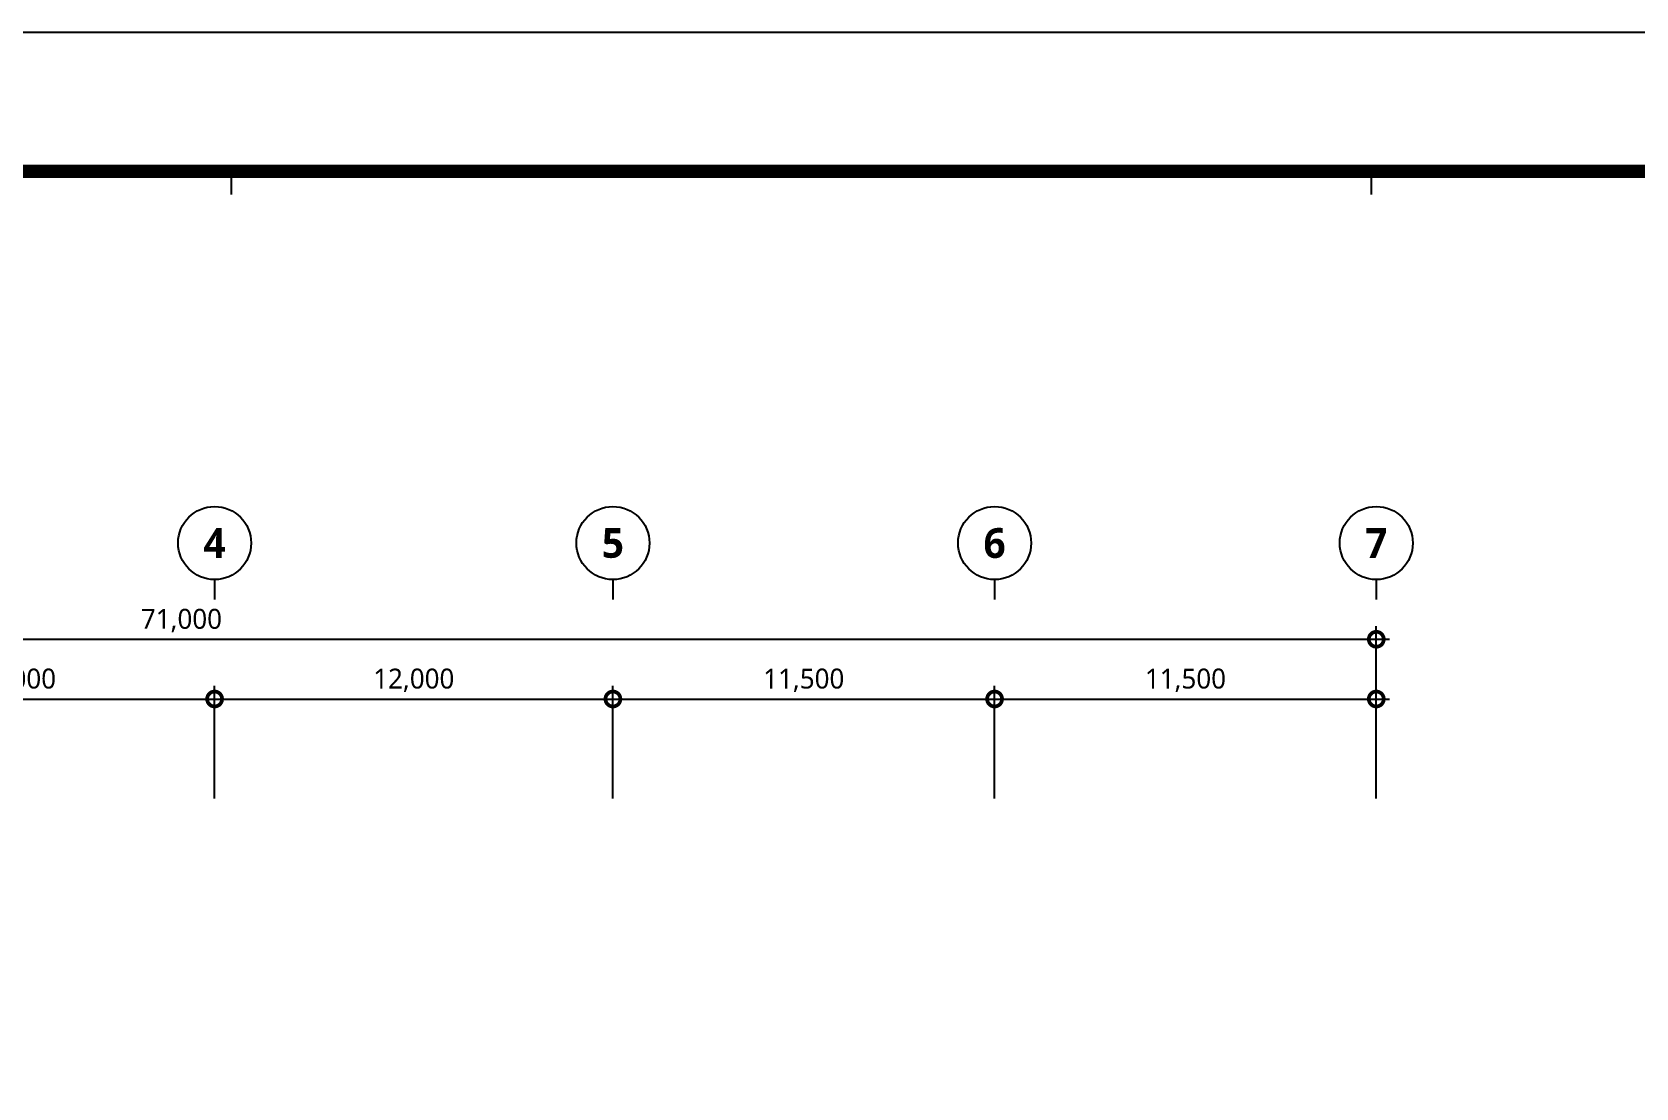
# Model space of a CAD drawing. Header units: millimetres. Extents: x -168200 to 504600, y -244718 to -125918.
# Drawn here: x -96200 to -47878, y -157739 to -125918 of the extents above; entities that cross this region are included whole.
import ezdxf
from ezdxf.enums import TextEntityAlignment as Align

# ---------------------------------------------------------------- set-up
doc = ezdxf.new("R2010")
doc.units = ezdxf.units.MM
doc.layers.get('Defpoints').update_dxf_attribs({"color": 167})
for name, color, linetype in [('arch', 8, 'Continuous'), ('SYM-BUB', 3, 'Continuous'), ('XR-FORM-EE$0$XR-SHEET-SHT', 5, 'Continuous')]:
    doc.layers.add(name, color=color, linetype=linetype)
doc.layers.add('XR-FORM-EE$0$XR-SHEET-TEMP', color=171, linetype='Continuous', plot=False)
doc.styles.add('$0$스타일1', font='malgun.ttf')
doc.styles.add('스타일1', font='malgun.ttf')
doc.styles.add('스타일2', font='malgunbd.ttf')
doc.dimstyles.new('CJA', dxfattribs={"dimscale": 300, "dimtxt": 2.7, "dimasz": 1, "dimexe": 2, "dimexo": 3, "dimgap": 1, "dimtad": 1, "dimdec": 0, "dimzin": 1, "dimdsep": 46, "dimlunit": 6, "dimtxsty": '$0$스타일1', "dimblk": 'CJDOT', "dimcen": 0.09, "dimdle": 1, "dimclrd": 256, "dimclre": 256, "dimclrt": 3, "dimadec": 0, "dimazin": 0, "dimtfac": 1, "dimtdec": 0, "dimtix": 1, "dimtmove": 2, "dimatfit": 3, "dimldrblk": 'CJDOT', "dimfxl": 1, "dimtolj": 1, "dimtzin": 1, "dimarcsym": 0})

# ---------------------------------------------------------------- blocks, each defined once
blk = doc.blocks.new('XR-FORM-EE', base_point=(461, 408))
at = {"layer": 'XR-FORM-EE$0$XR-SHEET-SHT', "color": 5}
blk.add_lwpolyline([(0, 118800), (168200, 118800), (168200, 0), (0, 0)], close=True, dxfattribs=at)
at = {"layer": 'XR-FORM-EE$0$XR-SHEET-SHT', "color": 5, "const_width": 400}
blk.add_lwpolyline([(9300, 114600), (163900, 114600), (163900, 4200), (9300, 4200)], close=True, dxfattribs=at)
at = {"layer": 'XR-FORM-EE$0$XR-SHEET-TEMP'}
for p, q in [((78000, 114600), (78000, 113900)), ((112350, 114600), (112350, 113900))]:
    blk.add_line(p, q, dxfattribs=at)
blk = doc.blocks.new('_DotSmall')
at = {"color": 0, "linetype": 'ByBlock', "const_width": 0.5}
blk.add_lwpolyline([(-0.0625, 0, 1), (0.0625, 0, 1)], format="xyb", close=True, dxfattribs=at)
blk = doc.blocks.new('*D513')
at = {"layer": 'arch', "color": 7, "lineweight": -2, "transparency": 16777216}
for p, q in [((-126700, -149018), (-126700, -143818)), ((-55700, -149018), (-55700, -143818)), ((-127100, -144218), (-55300, -144218))]:
    blk.add_line(p, q, dxfattribs=at)
at = {"layer": 'Defpoints', "color": 0, "transparency": 16777216}
for p in [(-55700, -144218), (-126700, -149618), (-55700, -149618)]:
    blk.add_point(p, dxfattribs=at)
at = {"layer": 'arch', "color": 7, "lineweight": -2, "transparency": 16777216, "xscale": 900, "yscale": 900, "zscale": 900, "rotation": 180}
blk.add_blockref('_DotSmall', (-126700, -144218), dxfattribs=at)
at = {"layer": 'arch', "color": 7, "lineweight": -2, "transparency": 16777216, "xscale": 900, "yscale": 900, "zscale": 900}
blk.add_blockref('_DotSmall', (-55700, -144218), dxfattribs=at)
at = {"layer": 'arch', "color": 3, "transparency": 16777216, "insert": (-91700, -143656), "char_height": 600, "attachment_point": 5, "style": '스타일1'}
blk.add_mtext('\\A1;71,000', dxfattribs=at)
blk = doc.blocks.new('CJDOT')
blk.add_line((-2, 0), (2, 0))
at = {"const_width": 0.5}
blk.add_lwpolyline([(-0.25, 0, 1), (0.25, 0, 1)], format="xyb", close=True, dxfattribs=at)
blk = doc.blocks.new('*D514')
at = {"layer": 'arch', "color": 7, "lineweight": -2, "transparency": 16777216}
for p, q in [((-67200, -149018), (-67200, -145618)), ((-55700, -149018), (-55700, -145618)), ((-67600, -146018), (-55300, -146018))]:
    blk.add_line(p, q, dxfattribs=at)
at = {"layer": 'Defpoints', "color": 0, "transparency": 16777216}
for p in [(-55700, -146018), (-67200, -149618), (-55700, -149618)]:
    blk.add_point(p, dxfattribs=at)
at = {"layer": 'arch', "color": 7, "lineweight": -2, "transparency": 16777216, "xscale": 900, "yscale": 900, "zscale": 900, "rotation": 180}
blk.add_blockref('_DotSmall', (-67200, -146018), dxfattribs=at)
at = {"layer": 'arch', "color": 7, "lineweight": -2, "transparency": 16777216, "xscale": 900, "yscale": 900, "zscale": 900}
blk.add_blockref('_DotSmall', (-55700, -146018), dxfattribs=at)
at = {"layer": 'arch', "color": 3, "transparency": 16777216, "insert": (-61450, -145456), "char_height": 600, "attachment_point": 5, "style": '스타일1'}
blk.add_mtext('\\A1;11,500', dxfattribs=at)
blk = doc.blocks.new('*D515')
at = {"layer": 'arch', "color": 7, "lineweight": -2, "transparency": 16777216}
for p, q in [((-78700, -149018), (-78700, -145618)), ((-67200, -149018), (-67200, -145618)), ((-79100, -146018), (-66800, -146018))]:
    blk.add_line(p, q, dxfattribs=at)
at = {"layer": 'Defpoints', "color": 0, "transparency": 16777216}
for p in [(-67200, -146018), (-78700, -149618), (-67200, -149618)]:
    blk.add_point(p, dxfattribs=at)
at = {"layer": 'arch', "color": 7, "lineweight": -2, "transparency": 16777216, "xscale": 900, "yscale": 900, "zscale": 900, "rotation": 180}
blk.add_blockref('_DotSmall', (-78700, -146018), dxfattribs=at)
at = {"layer": 'arch', "color": 7, "lineweight": -2, "transparency": 16777216, "xscale": 900, "yscale": 900, "zscale": 900}
blk.add_blockref('_DotSmall', (-67200, -146018), dxfattribs=at)
at = {"layer": 'arch', "color": 3, "transparency": 16777216, "insert": (-72950, -145456), "char_height": 600, "attachment_point": 5, "style": '스타일1'}
blk.add_mtext('\\A1;11,500', dxfattribs=at)
blk = doc.blocks.new('*D516')
at = {"layer": 'arch', "color": 7, "lineweight": -2, "transparency": 16777216}
for p, q in [((-90700, -149018), (-90700, -145618)), ((-78700, -149018), (-78700, -145618)), ((-91100, -146018), (-78300, -146018))]:
    blk.add_line(p, q, dxfattribs=at)
at = {"layer": 'Defpoints', "color": 0, "transparency": 16777216}
for p in [(-78700, -146018), (-90700, -149618), (-78700, -149618)]:
    blk.add_point(p, dxfattribs=at)
at = {"layer": 'arch', "color": 7, "lineweight": -2, "transparency": 16777216, "xscale": 900, "yscale": 900, "zscale": 900, "rotation": 180}
blk.add_blockref('_DotSmall', (-90700, -146018), dxfattribs=at)
at = {"layer": 'arch', "color": 7, "lineweight": -2, "transparency": 16777216, "xscale": 900, "yscale": 900, "zscale": 900}
blk.add_blockref('_DotSmall', (-78700, -146018), dxfattribs=at)
at = {"layer": 'arch', "color": 3, "transparency": 16777216, "insert": (-84700, -145456), "char_height": 600, "attachment_point": 5, "style": '스타일1'}
blk.add_mtext('\\A1;12,000', dxfattribs=at)
blk = doc.blocks.new('*D517')
at = {"layer": 'arch', "color": 7, "lineweight": -2, "transparency": 16777216}
for p, q in [((-102700, -149018), (-102700, -145618)), ((-90700, -149018), (-90700, -145618)), ((-103100, -146018), (-90300, -146018))]:
    blk.add_line(p, q, dxfattribs=at)
at = {"layer": 'Defpoints', "color": 0, "transparency": 16777216}
for p in [(-90700, -146018), (-102700, -149618), (-90700, -149618)]:
    blk.add_point(p, dxfattribs=at)
at = {"layer": 'arch', "color": 7, "lineweight": -2, "transparency": 16777216, "xscale": 900, "yscale": 900, "zscale": 900, "rotation": 180}
blk.add_blockref('_DotSmall', (-102700, -146018), dxfattribs=at)
at = {"layer": 'arch', "color": 7, "lineweight": -2, "transparency": 16777216, "xscale": 900, "yscale": 900, "zscale": 900}
blk.add_blockref('_DotSmall', (-90700, -146018), dxfattribs=at)
at = {"layer": 'arch', "color": 3, "transparency": 16777216, "insert": (-96700, -145456), "char_height": 600, "attachment_point": 5, "style": '스타일1'}
blk.add_mtext('\\A1;12,000', dxfattribs=at)
blk = doc.blocks.new('NEW_BUB')
at = {"layer": 'SYM-BUB', "color": 6}
blk.add_line((0, 3), (0, 0), dxfattribs=at)
blk.add_circle((0, 8.5), 5.5, dxfattribs=at)
at = {"layer": 'SYM-BUB', "color": 3, "style": '스타일2'}
blk.add_attdef('X', text='', height=4.5, dxfattribs=at).set_placement((0, 8.5), align=Align.MIDDLE)

msp = doc.modelspace()

# ---------------------------------------------------------------- block references
at = {"layer": 'arch'}
msp.add_blockref('XR-FORM-EE', (-167739, -244309.3), dxfattribs=at)
at = {"layer": 'arch', "xscale": 200.0000000000001, "yscale": 200.0000000000001, "zscale": 200.0000000000001}
for p, values in [((-90700, -143017.7), {'X': '4'}), ((-78700, -143017.7), {'X': '5'}), ((-67200, -143017.7), {'X': '6'}), ((-55700, -143017.7), {'X': '7'})]:
    msp.add_blockref('NEW_BUB', p, dxfattribs=at).add_auto_attribs(values)

# ---------------------------------------------------------------- dimensions: what is measured, and where the dimension line sits
at = {"layer": 'arch'}
dim = msp.add_linear_dim(base=(-55700, -144217.7), p1=(-126700, -149617.7), p2=(-55700, -149617.7), angle=180, dimstyle='CJA', override={"dimscale": 200, "dimtxt": 3, "dimasz": 4.5, "dimtxsty": '스타일1', "dimblk1": 'DotSmall', "dimblk2": 'DotSmall', "dimsah": 1, "dimdle": 2, "dimclrd": 7, "dimclre": 7}, dxfattribs=at)
dim.commit()
dim.dimension.update_dxf_attribs({"geometry": '*D513', "text_midpoint": (-91700, -143655.8), "dimtype": 160})
for base, p1, p2, picture, middle in [((-90700, -146017.7), (-102700, -149617.7), (-90700, -149617.7), '*D517', (-96700, -145455.8)), ((-78700, -146017.7), (-90700, -149617.7), (-78700, -149617.7), '*D516', (-84700, -145455.8)), ((-67200, -146017.7), (-78700, -149617.7), (-67200, -149617.7), '*D515', (-72950, -145455.8)), ((-55700, -146017.7), (-67200, -149617.7), (-55700, -149617.7), '*D514', (-61450, -145455.8))]:
    dim = msp.add_linear_dim(base=base, p1=p1, p2=p2, dimstyle='CJA', override={"dimscale": 200, "dimtxt": 3, "dimasz": 4.5, "dimtxsty": '스타일1', "dimblk1": 'DotSmall', "dimblk2": 'DotSmall', "dimsah": 1, "dimdle": 2, "dimclrd": 7, "dimclre": 7}, dxfattribs=at)
    dim.commit()
    dim.dimension.update_dxf_attribs({"geometry": picture, "text_midpoint": middle})

doc.saveas('drawing.dxf')
